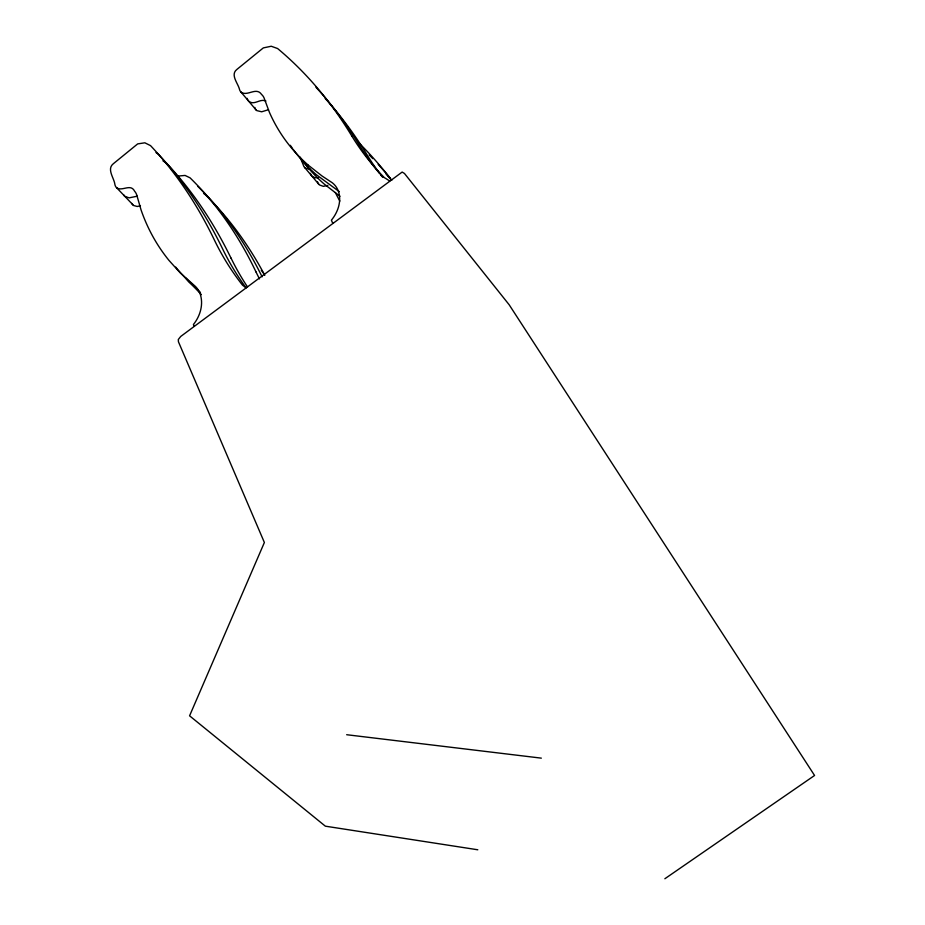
<?xml version="1.0" encoding="UTF-8"?>
<svg xmlns="http://www.w3.org/2000/svg" width="925" height="925" viewBox="0 0 925 925"><rect width="100%" height="100%" fill="white"/><g stroke="black" fill="none" stroke-linecap="round" stroke-linejoin="round"><path stroke-width="1.39" d="M664.855 878.75L814.567 775.474L509.178 304.776L404.456 173.472L402.144 172.062L180.733 336.446L178.305 339.498L178.433 341.764L264.377 542.489L189.579 715.811L325.357 826.175L477.809 849.786M327.855 185.416L323.334 186.341L319.553 184.988A16.823 9.736 -40.1 0 1 317.506 181.739M140.438 205.72L137.27 206.483L133.593 205.512L116.515 187.613A18.72 9.967 -42.6 0 1 114.85 184.225C114.11 178.132 106.583 169.171 113.197 163.841L137.675 143.895L144.855 142.808L150.521 145.618A1473.814 666.37 -57.7 0 1 214.427 240.118A779.047 436.901 -29.8 0 0 242.547 285.201A140.438 82.683 -45.2 0 1 246.062 287.999M178.56 176.016L185.069 175.438L190.018 177.808A1142.398 563.071 -56.3 0 1 256.028 271.996M268.481 109.705L261.683 111.786L256.78 110.607A17.436 9.493 -40.2 0 1 254.803 107.416M318.466 177.716L315.159 177.773L312.442 176.559A16.893 9.713 -40.1 0 1 310.395 173.322M310.164 169.367L305.273 168.061A16.962 9.689 -40.1 0 1 303.238 164.823L300.475 158.175M137.27 196.192L129.118 197.858L124.736 196.308A18.639 10.002 -42.6 0 1 123.649 194.793M346.667 734.716L541.333 758.142M265.914 101.022C260.237 98.27 254.548 105.462 249.137 101.542A17.517 9.458 -40.2 0 1 247.172 98.362M162.973 160.869L166.5 163.182A1456.852 669.411 -58 0 1 231.019 258.144M156.001 152.556L158.545 154.44A1465.281 667.919 -57.8 0 1 222.752 249.172A775 437.837 -29.7 0 0 245.564 287.12M339.325 191.66L316.257 174.64A497.338 273.176 -32.6 0 1 293.479 149.792M203.604 193.429L205.338 194.736A1130.708 565.533 -56.6 0 1 264.804 275.315M339.984 196.262L324.097 183.959A494.991 273.927 -32.5 0 1 299.642 156.787M116.515 187.613C121.938 192.007 130.679 183.023 134.645 191.278A33.578 18.026 -43.2 0 1 136.738 194.955L141.051 209.894A528.187 293.121 -34.6 0 0 168.998 260.422L180.282 272.956L195.464 286.472A57.489 33.103 -44.2 0 1 200.517 295.04C203.465 305.273 199.95 316.419 193.417 324.513A123.337 73.133 -41.6 0 0 193.949 326.016M308.36 165.24L322.085 176.028L332.318 182.792A53.893 31.427 -41.1 0 1 338.215 190.77C341.961 200.898 337.983 212.23 331.381 220.208A116.134 69.04 -38.5 0 0 332.699 223.041M200.448 292.427L188.792 281.871L177.461 269.302A525.689 293.965 -34.6 0 1 175.715 267.105M201.361 294.636L185.844 278.101M240.731 91.772L256.086 109.959M304.568 167.402L318.847 184.329M382.962 177.415A735.768 403.254 -28.1 0 1 380.753 174.86M379.308 173.137A735.768 403.254 -28.1 0 1 359.455 145.422A1307.372 645.881 -56.2 0 0 315.945 87.251M382.118 176.594A731.952 404.098 -28 0 1 367.121 154.903A1300.249 647.28 -56.3 0 0 325.207 98.478M308.36 165.24A499.72 272.401 -32.6 0 1 269.383 112.226L264.076 97.957A31.496 17.078 -40.8 0 0 261.625 94.523C256.375 86.626 247.784 96.408 241.425 92.407A17.587 9.423 -40.2 0 1 239.459 89.228C238.06 83.423 230.013 74.659 236.916 69.41L263.324 47.903L271.233 46.25L277.616 48.539A1314.575 644.436 -56.1 0 1 351.697 135.859M292.67 148.682A497.338 273.176 -32.6 0 1 290.311 145.294M351.72 135.848A739.63 402.375 -28.2 0 0 384.442 177.727A131.824 78.856 -41.8 0 1 389.703 181.103M247.507 286.923A771.011 438.728 -29.6 0 1 231.042 258.121M132.888 204.922A18.558 10.036 -42.6 0 1 131.789 203.407M369.179 154.88A1249.236 656.056 -57.2 0 1 372.798 158.626M378.175 164.373A1249.236 656.056 -57.2 0 1 390.408 178.456M386.049 174.016A1242.818 657.004 -57.3 0 1 390.466 178.976M359.42 143.421A1255.734 655.05 -57.1 0 1 391.784 180.282M339.857 201.083A480.156 278.24 -31.9 0 1 335.336 192.504M261.266 270.25A1392.576 682.083 -59.1 0 1 264.4 274.505M197.719 186.295A1136.513 564.319 -56.4 0 1 262.11 276.818M259.474 278.887A626.109 366.427 -31.2 0 1 256.04 271.985"/></g></svg>
